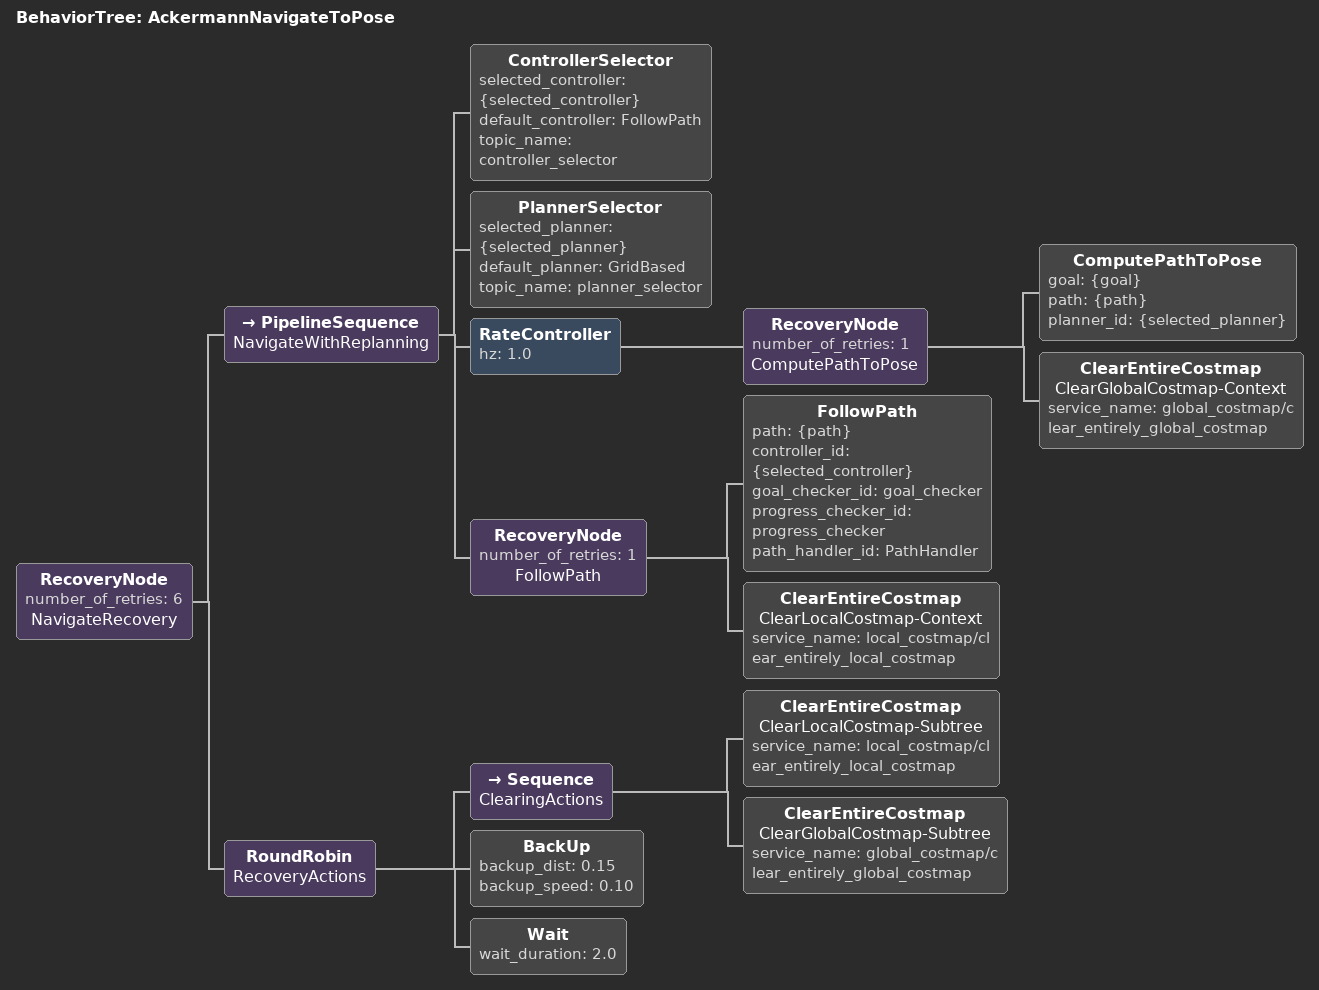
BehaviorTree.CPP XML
<root BTCPP_format="4" main_tree_to_execute="AckermannNavigateToPose">
  <BehaviorTree ID="AckermannNavigateToPose">
    <RecoveryNode number_of_retries="6" name="NavigateRecovery">
      <PipelineSequence name="NavigateWithReplanning">
        <ControllerSelector selected_controller="{selected_controller}" default_controller="FollowPath" topic_name="controller_selector"/>
        <PlannerSelector selected_planner="{selected_planner}" default_planner="GridBased" topic_name="planner_selector"/>
        <RateController hz="1.0">
          <RecoveryNode number_of_retries="1" name="ComputePathToPose">
            <ComputePathToPose goal="{goal}" path="{path}" planner_id="{selected_planner}"/>
            <ClearEntireCostmap name="ClearGlobalCostmap-Context" service_name="global_costmap/clear_entirely_global_costmap"/>
          </RecoveryNode>
        </RateController>
        <RecoveryNode number_of_retries="1" name="FollowPath">
          <FollowPath path="{path}" controller_id="{selected_controller}" goal_checker_id="goal_checker" progress_checker_id="progress_checker" path_handler_id="PathHandler"/>
          <ClearEntireCostmap name="ClearLocalCostmap-Context" service_name="local_costmap/clear_entirely_local_costmap"/>
        </RecoveryNode>
      </PipelineSequence>
      <!-- One action per recovery, in turn, so six retries reverse at most twice. -->
      <RoundRobin name="RecoveryActions">
        <Sequence name="ClearingActions">
          <ClearEntireCostmap name="ClearLocalCostmap-Subtree" service_name="local_costmap/clear_entirely_local_costmap"/>
          <ClearEntireCostmap name="ClearGlobalCostmap-Subtree" service_name="global_costmap/clear_entirely_global_costmap"/>
        </Sequence>
        <!-- No Spin: this vehicle cannot execute one. -->
        <BackUp backup_dist="0.15" backup_speed="0.10"/>
        <Wait wait_duration="2.0"/>
      </RoundRobin>
    </RecoveryNode>
  </BehaviorTree>
</root>
